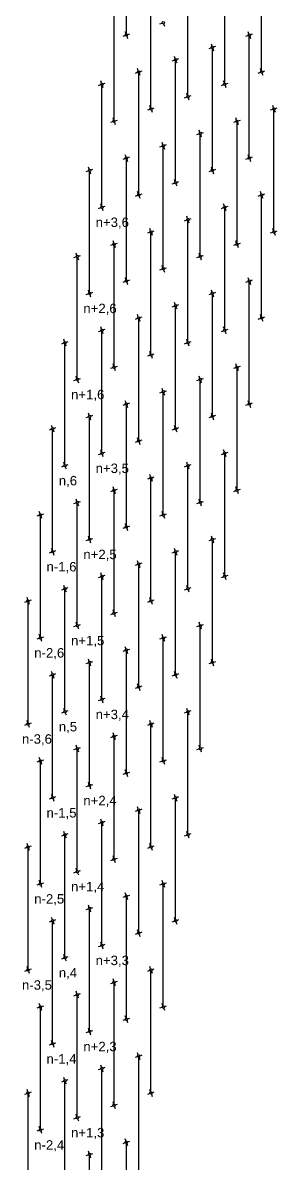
# Model space of a CAD drawing. Header units: millimetres. Extents: x 939 to 21029, y -693 to 9787.
# Drawn here: x 7979 to 8306, y 4221 to 5687 of the extents above; entities that cross this region are included whole.
import ezdxf

# ---------------------------------------------------------------- set-up
doc = ezdxf.new("R2010")
doc.units = ezdxf.units.MM
for name, color, linetype, lineweight in [('橘黄色', 30, 'Continuous', 30), ('浅蓝色', 141, 'Continuous', 30), ('灰色', 9, 'Continuous', 30), ('红色', 1, 'Continuous', 30), ('蓝色', 160, 'Continuous', 30), ('黄色', 41, 'Continuous', 30), ('黑白', 7, 'Continuous', 30)]:
    doc.layers.add(name, color=color, linetype=linetype, lineweight=lineweight)
doc.styles.get("Standard").update_dxf_attribs({"font": 'arial.ttf'})

msp = doc.modelspace()

# ---------------------------------------------------------------- linework, layer by layer
at = {"layer": '橘黄色'}
for p, q in [((8160.2, 5685.6), (8161.2, 5682.7)), ((8269.9, 5672.6), (8269, 5675.5)), ((8112.8, 5669.8), (8113.7, 5666.9)), ((8222.5, 5656.8), (8221.6, 5659.6)), ((8175.1, 5641), (8174.1, 5643.8)), ((8127.6, 5625.2), (8126.7, 5628)), ((8286.7, 5622.3), (8287.7, 5619.5)), ((8080.2, 5609.4), (8079.3, 5612.2)), ((8239.3, 5606.5), (8240.2, 5603.7)), ((8191.8, 5590.7), (8192.8, 5587.9)), ((8144.4, 5574.9), (8145.4, 5572.1)), ((8301.6, 5577.7), (8300.6, 5580.6)), ((8097, 5559.1), (8097.9, 5556.2)), ((8254.1, 5561.9), (8253.2, 5564.8)), ((8206.7, 5546.1), (8205.8, 5549)), ((8159.3, 5530.3), (8158.3, 5533.2)), ((8111.8, 5514.5), (8110.9, 5517.3)), ((8270.9, 5511.7), (8271.8, 5508.8)), ((8064.4, 5498.7), (8063.4, 5501.5)), ((8223.5, 5495.8), (8224.4, 5493)), ((8176, 5480), (8177, 5477.2)), ((8285.8, 5467.1), (8284.8, 5469.9)), ((8128.6, 5464.2), (8129.5, 5461.4)), ((8238.3, 5451.3), (8237.4, 5454.1)), ((8081.2, 5448.4), (8082.1, 5445.6)), ((8190.9, 5435.4), (8189.9, 5438.3)), ((8143.5, 5419.6), (8142.5, 5422.5)), ((8302.5, 5416.8), (8303.5, 5413.9)), ((8096, 5403.8), (8095.1, 5406.7)), ((8255.1, 5401), (8256, 5398.1)), ((8048.6, 5388), (8047.6, 5390.9)), ((8207.6, 5385.2), (8208.6, 5382.3)), ((8160.2, 5369.4), (8161.2, 5366.5)), ((8112.8, 5353.5), (8113.7, 5350.7)), ((8269.9, 5356.4), (8269, 5359.2)), ((8065.3, 5337.7), (8066.3, 5334.9)), ((8222.5, 5340.6), (8221.6, 5343.4)), ((8175.1, 5324.8), (8174.1, 5327.6)), ((8127.6, 5309), (8126.7, 5311.8)), ((8286.7, 5306.1), (8287.7, 5303.3)), ((8080.2, 5293.1), (8079.3, 5296)), ((8032.8, 5277.3), (8031.8, 5280.2)), ((8239.3, 5290.3), (8240.2, 5287.4)), ((8191.8, 5274.5), (8192.8, 5271.6)), ((8144.4, 5258.7), (8145.4, 5255.8)), ((8254.1, 5245.7), (8253.2, 5248.6)), ((8097, 5242.9), (8097.9, 5240)), ((8206.7, 5229.9), (8205.8, 5232.7)), ((8049.5, 5227), (8050.5, 5224.2)), ((8159.3, 5214.1), (8158.3, 5216.9)), ((8111.8, 5198.3), (8110.9, 5201.1)), ((8270.9, 5195.4), (8271.8, 5192.6)), ((8064.4, 5182.5), (8063.4, 5185.3)), ((8223.5, 5179.6), (8224.4, 5176.8)), ((8017, 5166.7), (8016, 5169.5)), ((8176, 5163.8), (8177, 5161)), ((8128.6, 5148), (8129.5, 5145.1)), ((8081.2, 5132.2), (8082.1, 5129.3)), ((8238.3, 5135), (8237.4, 5137.9)), ((8033.7, 5116.4), (8034.7, 5113.5)), ((8190.9, 5119.2), (8189.9, 5122.1)), ((8143.5, 5103.4), (8142.5, 5106.3)), ((8096, 5087.6), (8095.1, 5090.4)), ((8048.6, 5071.8), (8047.6, 5074.6)), ((8255.1, 5084.7), (8256, 5081.9)), ((8001.2, 5056), (8000.2, 5058.8)), ((8207.6, 5068.9), (8208.6, 5066.1)), ((8160.2, 5053.1), (8161.2, 5050.3)), ((8112.8, 5037.3), (8113.7, 5034.5)), ((8065.3, 5021.5), (8066.3, 5018.7)), ((8222.5, 5024.3), (8221.6, 5027.2)), ((8017.9, 5005.7), (8018.9, 5002.8)), ((8175.1, 5008.5), (8174.1, 5011.4)), ((8127.6, 4992.7), (8126.7, 4995.6)), ((8080.2, 4976.9), (8079.3, 4979.8)), ((8239.3, 4974.1), (8240.2, 4971.2)), ((8032.8, 4961.1), (8031.8, 4963.9)), ((8191.8, 4958.3), (8192.8, 4955.4)), ((7985.3, 4945.3), (7984.4, 4948.1)), ((8144.4, 4942.4), (8145.4, 4939.6)), ((8097, 4926.6), (8097.9, 4923.8)), ((8049.5, 4910.8), (8050.5, 4908)), ((8206.7, 4913.7), (8205.8, 4916.5)), ((8159.3, 4897.9), (8158.3, 4900.7)), ((8002.1, 4895), (8003, 4892.2)), ((8111.8, 4882), (8110.9, 4884.9)), ((8064.4, 4866.2), (8063.4, 4869.1)), ((8017, 4850.4), (8016, 4853.3)), ((8223.5, 4863.4), (8224.4, 4860.5)), ((8176, 4847.6), (8177, 4844.7)), ((8128.6, 4831.8), (8129.5, 4828.9)), ((8081.2, 4816), (8082.1, 4813.1)), ((8033.7, 4800.1), (8034.7, 4797.3)), ((8190.9, 4803), (8189.9, 4805.8)), ((7986.3, 4784.3), (7987.2, 4781.5)), ((8143.5, 4787.2), (8142.5, 4790)), ((8096, 4771.4), (8095.1, 4774.2)), ((8048.6, 4755.6), (8047.6, 4758.4)), ((8207.6, 4752.7), (8208.6, 4749.9)), ((8001.2, 4739.7), (8000.2, 4742.6)), ((8160.2, 4736.9), (8161.2, 4734.1)), ((8112.8, 4721.1), (8113.7, 4718.2)), ((8065.3, 4705.3), (8066.3, 4702.4)), ((8175.1, 4692.3), (8174.1, 4695.2)), ((8017.9, 4689.5), (8018.9, 4686.6)), ((8127.6, 4676.5), (8126.7, 4679.3)), ((8080.2, 4660.7), (8079.3, 4663.5)), ((8032.8, 4644.9), (8031.8, 4647.7)), ((7985.3, 4629.1), (7984.4, 4631.9)), ((8191.8, 4642), (8192.8, 4639.2)), ((8144.4, 4626.2), (8145.4, 4623.4)), ((8097, 4610.4), (8097.9, 4607.6)), ((8049.5, 4594.6), (8050.5, 4591.7)), ((8002.1, 4578.8), (8003, 4575.9)), ((8159.3, 4581.6), (8158.3, 4584.5)), ((8111.8, 4565.8), (8110.9, 4568.7)), ((8064.4, 4550), (8063.4, 4552.9)), ((8017, 4534.2), (8016, 4537)), ((8176, 4531.3), (8177, 4528.5)), ((8128.6, 4515.5), (8129.5, 4512.7)), ((8081.2, 4499.7), (8082.1, 4496.9)), ((8033.7, 4483.9), (8034.7, 4481.1)), ((8143.5, 4470.9), (8142.5, 4473.8)), ((7986.3, 4468.1), (7987.2, 4465.3)), ((8096, 4455.1), (8095.1, 4458)), ((8048.6, 4439.3), (8047.6, 4442.2)), ((8001.2, 4423.5), (8000.2, 4426.4)), ((8160.2, 4420.7), (8161.2, 4417.8)), ((8112.8, 4404.9), (8113.7, 4402)), ((8065.3, 4389), (8066.3, 4386.2)), ((8017.9, 4373.2), (8018.9, 4370.4)), ((8127.6, 4360.3), (8126.7, 4363.1)), ((8080.2, 4344.5), (8079.3, 4347.3)), ((8032.8, 4328.6), (8031.8, 4331.5)), ((7985.3, 4312.8), (7984.4, 4315.7)), ((8144.4, 4310), (8145.4, 4307.1)), ((8097, 4294.2), (8097.9, 4291.3)), ((8049.5, 4278.4), (8050.5, 4275.5)), ((8002.1, 4262.6), (8003, 4259.7)), ((8111.8, 4249.6), (8110.9, 4252.4)), ((8064.4, 4233.8), (8063.4, 4236.6))]:
    msp.add_line(p, q, dxfattribs=at)
at = {"layer": '浅蓝色'}
for p, q in [((8111.8, 5672.6), (8110.9, 5675.5)), ((8270.9, 5669.8), (8271.8, 5666.9)), ((8223.5, 5654), (8224.4, 5651.1)), ((8176, 5638.1), (8177, 5635.3)), ((8128.6, 5622.3), (8129.5, 5619.5)), ((8285.8, 5625.2), (8284.8, 5628)), ((8081.2, 5606.5), (8082.1, 5603.7)), ((8238.3, 5609.4), (8237.4, 5612.2)), ((8190.9, 5593.6), (8189.9, 5596.4)), ((8143.5, 5577.7), (8142.5, 5580.6)), ((8302.5, 5574.9), (8303.5, 5572.1)), ((8096, 5561.9), (8095.1, 5564.8)), ((8255.1, 5559.1), (8256, 5556.2)), ((8207.6, 5543.3), (8208.6, 5540.4)), ((8160.2, 5527.5), (8161.2, 5524.6)), ((8112.8, 5511.7), (8113.7, 5508.8)), ((8269.9, 5514.5), (8269, 5517.3)), ((8222.5, 5498.7), (8221.6, 5501.5)), ((8065.3, 5495.8), (8066.3, 5493)), ((8175.1, 5482.9), (8174.1, 5485.7)), ((8127.6, 5467.1), (8126.7, 5469.9)), ((8080.2, 5451.3), (8079.3, 5454.1)), ((8286.7, 5464.2), (8287.7, 5461.4)), ((8239.3, 5448.4), (8240.2, 5445.6)), ((8191.8, 5432.6), (8192.8, 5429.8)), ((8144.4, 5416.8), (8145.4, 5413.9)), ((8301.6, 5419.6), (8300.6, 5422.5)), ((8097, 5401), (8097.9, 5398.1)), ((8254.1, 5403.8), (8253.2, 5406.7)), ((8049.5, 5385.2), (8050.5, 5382.3)), ((8206.7, 5388), (8205.8, 5390.9)), ((8159.3, 5372.2), (8158.3, 5375)), ((8111.8, 5356.4), (8110.9, 5359.2)), ((8270.9, 5353.5), (8271.8, 5350.7)), ((8064.4, 5340.6), (8063.4, 5343.4)), ((8223.5, 5337.7), (8224.4, 5334.9)), ((8176, 5321.9), (8177, 5319.1)), ((8128.6, 5306.1), (8129.5, 5303.3)), ((8285.8, 5309), (8284.8, 5311.8)), ((8238.3, 5293.1), (8237.4, 5296)), ((8081.2, 5290.3), (8082.1, 5287.4)), ((8190.9, 5277.3), (8189.9, 5280.2)), ((8033.7, 5274.5), (8034.7, 5271.6)), ((8143.5, 5261.5), (8142.5, 5264.4)), ((8096, 5245.7), (8095.1, 5248.6)), ((8048.6, 5229.9), (8047.6, 5232.7)), ((8255.1, 5242.9), (8256, 5240)), ((8207.6, 5227), (8208.6, 5224.2)), ((8160.2, 5211.2), (8161.2, 5208.4)), ((8112.8, 5195.4), (8113.7, 5192.6)), ((8269.9, 5198.3), (8269, 5201.1)), ((8065.3, 5179.6), (8066.3, 5176.8)), ((8222.5, 5182.5), (8221.6, 5185.3)), ((8017.9, 5163.8), (8018.9, 5161)), ((8175.1, 5166.7), (8174.1, 5169.5)), ((8127.6, 5150.8), (8126.7, 5153.7)), ((8080.2, 5135), (8079.3, 5137.9)), ((8239.3, 5132.2), (8240.2, 5129.3)), ((8032.8, 5119.2), (8031.8, 5122.1)), ((8191.8, 5116.4), (8192.8, 5113.5)), ((8144.4, 5100.6), (8145.4, 5097.7)), ((8254.1, 5087.6), (8253.2, 5090.4)), ((8097, 5084.7), (8097.9, 5081.9)), ((8206.7, 5071.8), (8205.8, 5074.6)), ((8049.5, 5068.9), (8050.5, 5066.1)), ((8159.3, 5056), (8158.3, 5058.8)), ((8002.1, 5053.1), (8003, 5050.3)), ((8111.8, 5040.2), (8110.9, 5043)), ((8064.4, 5024.3), (8063.4, 5027.2)), ((8223.5, 5021.5), (8224.4, 5018.7)), ((8017, 5008.5), (8016, 5011.4)), ((8176, 5005.7), (8177, 5002.8)), ((8128.6, 4989.9), (8129.5, 4987)), ((8081.2, 4974.1), (8082.1, 4971.2)), ((8238.3, 4976.9), (8237.4, 4979.8)), ((8033.7, 4958.3), (8034.7, 4955.4)), ((8190.9, 4961.1), (8189.9, 4963.9)), ((7986.3, 4942.4), (7987.2, 4939.6)), ((8143.5, 4945.3), (8142.5, 4948.1)), ((8096, 4929.5), (8095.1, 4932.3)), ((8048.6, 4913.7), (8047.6, 4916.5)), ((8207.6, 4910.8), (8208.6, 4908)), ((8001.2, 4897.9), (8000.2, 4900.7)), ((8160.2, 4895), (8161.2, 4892.2)), ((8112.8, 4879.2), (8113.7, 4876.4)), ((8222.5, 4866.2), (8221.6, 4869.1)), ((8065.3, 4863.4), (8066.3, 4860.5)), ((8175.1, 4850.4), (8174.1, 4853.3)), ((8017.9, 4847.6), (8018.9, 4844.7)), ((8127.6, 4834.6), (8126.7, 4837.5)), ((8080.2, 4818.8), (8079.3, 4821.6)), ((8032.8, 4803), (8031.8, 4805.8)), ((8191.8, 4800.1), (8192.8, 4797.3)), ((7985.3, 4787.2), (7984.4, 4790)), ((8144.4, 4784.3), (8145.4, 4781.5)), ((8097, 4768.5), (8097.9, 4765.7)), ((8049.5, 4752.7), (8050.5, 4749.9)), ((8206.7, 4755.6), (8205.8, 4758.4)), ((8002.1, 4736.9), (8003, 4734.1)), ((8159.3, 4739.7), (8158.3, 4742.6)), ((8111.8, 4723.9), (8110.9, 4726.8)), ((8064.4, 4708.1), (8063.4, 4711)), ((8017, 4692.3), (8016, 4695.2)), ((8176, 4689.5), (8177, 4686.6)), ((8128.6, 4673.7), (8129.5, 4670.8)), ((8081.2, 4657.8), (8082.1, 4655)), ((8190.9, 4644.9), (8189.9, 4647.7)), ((8033.7, 4642), (8034.7, 4639.2)), ((8143.5, 4629.1), (8142.5, 4631.9)), ((7986.3, 4626.2), (7987.2, 4623.4)), ((8096, 4613.3), (8095.1, 4616.1)), ((8048.6, 4597.4), (8047.6, 4600.3)), ((8001.2, 4581.6), (8000.2, 4584.5)), ((8160.2, 4578.8), (8161.2, 4575.9)), ((8112.8, 4563), (8113.7, 4560.1)), ((8065.3, 4547.2), (8066.3, 4544.3)), ((8017.9, 4531.3), (8018.9, 4528.5)), ((8175.1, 4534.2), (8174.1, 4537)), ((8127.6, 4518.4), (8126.7, 4521.2)), ((8080.2, 4502.6), (8079.3, 4505.4)), ((8032.8, 4486.8), (8031.8, 4489.6)), ((7985.3, 4470.9), (7984.4, 4473.8)), ((8144.4, 4468.1), (8145.4, 4465.3)), ((8097, 4452.3), (8097.9, 4449.4)), ((8049.5, 4436.5), (8050.5, 4433.6)), ((8002.1, 4420.7), (8003, 4417.8)), ((8159.3, 4423.5), (8158.3, 4426.4)), ((8111.8, 4407.7), (8110.9, 4410.5)), ((8064.4, 4391.9), (8063.4, 4394.7)), ((8017, 4376.1), (8016, 4378.9)), ((8128.6, 4357.4), (8129.5, 4354.6)), ((8081.2, 4341.6), (8082.1, 4338.8)), ((8033.7, 4325.8), (8034.7, 4323)), ((7986.3, 4310), (7987.2, 4307.1)), ((8143.5, 4312.8), (8142.5, 4315.7)), ((8096, 4297), (8095.1, 4299.9)), ((8048.6, 4281.2), (8047.6, 4284.1)), ((8001.2, 4265.4), (8000.2, 4268.2)), ((8112.8, 4246.7), (8113.7, 4243.9)), ((8065.3, 4230.9), (8066.3, 4228.1))]:
    msp.add_line(p, q, dxfattribs=at)
at = {"layer": '灰色'}
for p, q in [((8113.7, 5671.7), (8116.6, 5672.6)), ((8155.5, 5685.6), (8158.3, 5686.5)), ((8271.8, 5671.7), (8274.7, 5672.6)), ((8108, 5669.8), (8110.9, 5670.7)), ((8266.1, 5669.8), (8269, 5670.7)), ((8218.7, 5654), (8221.6, 5654.9)), ((8224.4, 5655.9), (8227.3, 5656.8)), ((8171.3, 5638.1), (8174.1, 5639.1)), ((8177, 5640), (8179.8, 5641)), ((8123.8, 5622.3), (8126.7, 5623.3)), ((8129.5, 5624.2), (8132.4, 5625.2)), ((8282, 5622.3), (8284.8, 5623.3)), ((8287.7, 5624.2), (8290.5, 5625.2)), ((8076.4, 5606.5), (8079.3, 5607.5)), ((8082.1, 5608.4), (8085, 5609.4)), ((8234.5, 5606.5), (8237.4, 5607.5)), ((8240.2, 5608.4), (8243.1, 5609.4)), ((8187.1, 5590.7), (8189.9, 5591.7)), ((8192.8, 5592.6), (8195.6, 5593.6)), ((8139.7, 5574.9), (8142.5, 5575.8)), ((8145.4, 5576.8), (8148.2, 5577.7)), ((8297.8, 5574.9), (8300.6, 5575.8)), ((8303.5, 5576.8), (8306.3, 5577.7)), ((8092.2, 5559.1), (8095.1, 5560)), ((8097.9, 5561), (8100.8, 5561.9)), ((8250.3, 5559.1), (8253.2, 5560)), ((8256, 5561), (8258.9, 5561.9)), ((8202.9, 5543.3), (8205.8, 5544.2)), ((8208.6, 5545.2), (8211.4, 5546.1)), ((8155.5, 5527.5), (8158.3, 5528.4)), ((8161.2, 5529.4), (8164, 5530.3)), ((8108, 5511.7), (8110.9, 5512.6)), ((8113.7, 5513.6), (8116.6, 5514.5)), ((8266.1, 5511.7), (8269, 5512.6)), ((8271.8, 5513.6), (8274.7, 5514.5)), ((8060.6, 5495.8), (8063.4, 5496.8)), ((8066.3, 5497.7), (8069.1, 5498.7)), ((8218.7, 5495.8), (8221.6, 5496.8)), ((8224.4, 5497.7), (8227.3, 5498.7)), ((8177, 5481.9), (8179.8, 5482.9)), ((8171.3, 5480), (8174.1, 5481)), ((8123.8, 5464.2), (8126.7, 5465.2)), ((8129.5, 5466.1), (8132.4, 5467.1)), ((8282, 5464.2), (8284.8, 5465.2)), ((8287.7, 5466.1), (8290.5, 5467.1)), ((8076.4, 5448.4), (8079.3, 5449.4)), ((8082.1, 5450.3), (8085, 5451.3)), ((8234.5, 5448.4), (8237.4, 5449.4)), ((8240.2, 5450.3), (8243.1, 5451.3)), ((8187.1, 5432.6), (8189.9, 5433.5)), ((8192.8, 5434.5), (8195.6, 5435.4)), ((8139.7, 5416.8), (8142.5, 5417.7)), ((8145.4, 5418.7), (8148.2, 5419.6)), ((8297.8, 5416.8), (8300.6, 5417.7)), ((8303.5, 5418.7), (8306.3, 5419.6)), ((8092.2, 5401), (8095.1, 5401.9)), ((8097.9, 5402.9), (8100.8, 5403.8)), ((8250.3, 5401), (8253.2, 5401.9)), ((8256, 5402.9), (8258.9, 5403.8)), ((8044.8, 5385.2), (8047.6, 5386.1)), ((8050.5, 5387.1), (8053.3, 5388)), ((8202.9, 5385.2), (8205.8, 5386.1)), ((8208.6, 5387.1), (8211.4, 5388)), ((8155.5, 5369.4), (8158.3, 5370.3)), ((8161.2, 5371.2), (8164, 5372.2)), ((8108, 5353.5), (8110.9, 5354.5)), ((8113.7, 5355.4), (8116.6, 5356.4)), ((8266.1, 5353.5), (8269, 5354.5)), ((8271.8, 5355.4), (8274.7, 5356.4)), ((8060.6, 5337.7), (8063.4, 5338.7)), ((8066.3, 5339.6), (8069.1, 5340.6)), ((8218.7, 5337.7), (8221.6, 5338.7)), ((8224.4, 5339.6), (8227.3, 5340.6)), ((8171.3, 5321.9), (8174.1, 5322.9)), ((8177, 5323.8), (8179.8, 5324.8)), ((8123.8, 5306.1), (8126.7, 5307.1)), ((8129.5, 5308), (8132.4, 5309)), ((8282, 5306.1), (8284.8, 5307.1)), ((8287.7, 5308), (8290.5, 5309)), ((8082.1, 5292.2), (8085, 5293.1)), ((8240.2, 5292.2), (8243.1, 5293.1)), ((8034.7, 5276.4), (8037.5, 5277.3)), ((8076.4, 5290.3), (8079.3, 5291.2)), ((8192.8, 5276.4), (8195.6, 5277.3)), ((8234.5, 5290.3), (8237.4, 5291.2)), ((8029, 5274.5), (8031.8, 5275.4)), ((8187.1, 5274.5), (8189.9, 5275.4)), ((8139.7, 5258.7), (8142.5, 5259.6)), ((8145.4, 5260.6), (8148.2, 5261.5)), ((8092.2, 5242.9), (8095.1, 5243.8)), ((8097.9, 5244.8), (8100.8, 5245.7)), ((8250.3, 5242.9), (8253.2, 5243.8)), ((8256, 5244.8), (8258.9, 5245.7)), ((8044.8, 5227), (8047.6, 5228)), ((8050.5, 5228.9), (8053.3, 5229.9)), ((8202.9, 5227), (8205.8, 5228)), ((8208.6, 5228.9), (8211.4, 5229.9)), ((8155.5, 5211.2), (8158.3, 5212.2)), ((8161.2, 5213.1), (8164, 5214.1)), ((8108, 5195.4), (8110.9, 5196.4)), ((8113.7, 5197.3), (8116.6, 5198.3)), ((8266.1, 5195.4), (8269, 5196.4)), ((8271.8, 5197.3), (8274.7, 5198.3)), ((8060.6, 5179.6), (8063.4, 5180.6)), ((8066.3, 5181.5), (8069.1, 5182.5)), ((8218.7, 5179.6), (8221.6, 5180.6)), ((8224.4, 5181.5), (8227.3, 5182.5)), ((8013.2, 5163.8), (8016, 5164.8)), ((8018.9, 5165.7), (8021.7, 5166.7)), ((8171.3, 5163.8), (8174.1, 5164.8)), ((8177, 5165.7), (8179.8, 5166.7)), ((8123.8, 5148), (8126.7, 5148.9)), ((8129.5, 5149.9), (8132.4, 5150.8)), ((8076.4, 5132.2), (8079.3, 5133.1)), ((8082.1, 5134.1), (8085, 5135)), ((8234.5, 5132.2), (8237.4, 5133.1)), ((8240.2, 5134.1), (8243.1, 5135)), ((8029, 5116.4), (8031.8, 5117.3)), ((8034.7, 5118.3), (8037.5, 5119.2)), ((8187.1, 5116.4), (8189.9, 5117.3)), ((8192.8, 5118.3), (8195.6, 5119.2)), ((8139.7, 5100.6), (8142.5, 5101.5)), ((8145.4, 5102.5), (8148.2, 5103.4)), ((8097.9, 5086.6), (8100.8, 5087.6)), ((8256, 5086.6), (8258.9, 5087.6)), ((8050.5, 5070.8), (8053.3, 5071.8)), ((8092.2, 5084.7), (8095.1, 5085.7)), ((8208.6, 5070.8), (8211.4, 5071.8)), ((8250.3, 5084.7), (8253.2, 5085.7)), ((8044.8, 5068.9), (8047.6, 5069.9)), ((8202.9, 5068.9), (8205.8, 5069.9)), ((7997.4, 5053.1), (8000.2, 5054.1)), ((8003, 5055), (8005.9, 5056)), ((8155.5, 5053.1), (8158.3, 5054.1)), ((8161.2, 5055), (8164, 5056)), ((8108, 5037.3), (8110.9, 5038.3)), ((8113.7, 5039.2), (8116.6, 5040.2)), ((8060.6, 5021.5), (8063.4, 5022.5)), ((8066.3, 5023.4), (8069.1, 5024.3)), ((8218.7, 5021.5), (8221.6, 5022.5)), ((8224.4, 5023.4), (8227.3, 5024.3)), ((8013.2, 5005.7), (8016, 5006.6)), ((8018.9, 5007.6), (8021.7, 5008.5)), ((8171.3, 5005.7), (8174.1, 5006.6)), ((8177, 5007.6), (8179.8, 5008.5)), ((8123.8, 4989.9), (8126.7, 4990.8)), ((8129.5, 4991.8), (8132.4, 4992.7)), ((8076.4, 4974.1), (8079.3, 4975)), ((8082.1, 4976), (8085, 4976.9)), ((8234.5, 4974.1), (8237.4, 4975)), ((8240.2, 4976), (8243.1, 4976.9)), ((8029, 4958.3), (8031.8, 4959.2)), ((8034.7, 4960.2), (8037.5, 4961.1)), ((8187.1, 4958.3), (8189.9, 4959.2)), ((8192.8, 4960.2), (8195.6, 4961.1)), ((7981.5, 4942.4), (7984.4, 4943.4)), ((7987.2, 4944.3), (7990.1, 4945.3)), ((8139.7, 4942.4), (8142.5, 4943.4)), ((8145.4, 4944.3), (8148.2, 4945.3)), ((8092.2, 4926.6), (8095.1, 4927.6)), ((8097.9, 4928.5), (8100.8, 4929.5)), ((8044.8, 4910.8), (8047.6, 4911.8)), ((8050.5, 4912.7), (8053.3, 4913.7)), ((8202.9, 4910.8), (8205.8, 4911.8)), ((8208.6, 4912.7), (8211.4, 4913.7)), ((7997.4, 4895), (8000.2, 4896)), ((8003, 4896.9), (8005.9, 4897.9)), ((8155.5, 4895), (8158.3, 4896)), ((8161.2, 4896.9), (8164, 4897.9)), ((8113.7, 4881.1), (8116.6, 4882)), ((8066.3, 4865.3), (8069.1, 4866.2)), ((8108, 4879.2), (8110.9, 4880.1)), ((8224.4, 4865.3), (8227.3, 4866.2)), ((8060.6, 4863.4), (8063.4, 4864.3)), ((8218.7, 4863.4), (8221.6, 4864.3)), ((8013.2, 4847.6), (8016, 4848.5)), ((8018.9, 4849.5), (8021.7, 4850.4)), ((8171.3, 4847.6), (8174.1, 4848.5)), ((8177, 4849.5), (8179.8, 4850.4)), ((8123.8, 4831.8), (8126.7, 4832.7)), ((8129.5, 4833.7), (8132.4, 4834.6)), ((8076.4, 4816), (8079.3, 4816.9)), ((8082.1, 4817.9), (8085, 4818.8)), ((8029, 4800.1), (8031.8, 4801.1)), ((8034.7, 4802), (8037.5, 4803)), ((8187.1, 4800.1), (8189.9, 4801.1)), ((8192.8, 4802), (8195.6, 4803)), ((7981.5, 4784.3), (7984.4, 4785.3)), ((7987.2, 4786.2), (7990.1, 4787.2)), ((8139.7, 4784.3), (8142.5, 4785.3)), ((8145.4, 4786.2), (8148.2, 4787.2)), ((8092.2, 4768.5), (8095.1, 4769.5)), ((8097.9, 4770.4), (8100.8, 4771.4)), ((8044.8, 4752.7), (8047.6, 4753.7)), ((8050.5, 4754.6), (8053.3, 4755.6)), ((8202.9, 4752.7), (8205.8, 4753.7)), ((8208.6, 4754.6), (8211.4, 4755.6)), ((7997.4, 4736.9), (8000.2, 4737.8)), ((8003, 4738.8), (8005.9, 4739.7)), ((8155.5, 4736.9), (8158.3, 4737.8)), ((8161.2, 4738.8), (8164, 4739.7)), ((8108, 4721.1), (8110.9, 4722)), ((8113.7, 4723), (8116.6, 4723.9)), ((8060.6, 4705.3), (8063.4, 4706.2)), ((8066.3, 4707.2), (8069.1, 4708.1)), ((8013.2, 4689.5), (8016, 4690.4)), ((8018.9, 4691.4), (8021.7, 4692.3)), ((8171.3, 4689.5), (8174.1, 4690.4)), ((8177, 4691.4), (8179.8, 4692.3)), ((8129.5, 4675.5), (8132.4, 4676.5)), ((8123.8, 4673.7), (8126.7, 4674.6)), ((8076.4, 4657.8), (8079.3, 4658.8)), ((8082.1, 4659.7), (8085, 4660.7)), ((8029, 4642), (8031.8, 4643)), ((8034.7, 4643.9), (8037.5, 4644.9)), ((8187.1, 4642), (8189.9, 4643)), ((8192.8, 4643.9), (8195.6, 4644.9)), ((7981.5, 4626.2), (7984.4, 4627.2)), ((7987.2, 4628.1), (7990.1, 4629.1)), ((8139.7, 4626.2), (8142.5, 4627.2)), ((8145.4, 4628.1), (8148.2, 4629.1)), ((8092.2, 4610.4), (8095.1, 4611.4)), ((8097.9, 4612.3), (8100.8, 4613.3)), ((8044.8, 4594.6), (8047.6, 4595.5)), ((8050.5, 4596.5), (8053.3, 4597.4)), ((7997.4, 4578.8), (8000.2, 4579.7)), ((8003, 4580.7), (8005.9, 4581.6)), ((8155.5, 4578.8), (8158.3, 4579.7)), ((8161.2, 4580.7), (8164, 4581.6)), ((8108, 4563), (8110.9, 4563.9)), ((8113.7, 4564.9), (8116.6, 4565.8)), ((8060.6, 4547.2), (8063.4, 4548.1)), ((8066.3, 4549.1), (8069.1, 4550)), ((8013.2, 4531.3), (8016, 4532.3)), ((8018.9, 4533.2), (8021.7, 4534.2)), ((8171.3, 4531.3), (8174.1, 4532.3)), ((8177, 4533.2), (8179.8, 4534.2)), ((8123.8, 4515.5), (8126.7, 4516.5)), ((8129.5, 4517.4), (8132.4, 4518.4)), ((8076.4, 4499.7), (8079.3, 4500.7)), ((8082.1, 4501.6), (8085, 4502.6)), ((8034.7, 4485.8), (8037.5, 4486.8)), ((7987.2, 4470), (7990.1, 4470.9)), ((8029, 4483.9), (8031.8, 4484.9)), ((8145.4, 4470), (8148.2, 4470.9)), ((7981.5, 4468.1), (7984.4, 4469.1)), ((8139.7, 4468.1), (8142.5, 4469.1)), ((8092.2, 4452.3), (8095.1, 4453.2)), ((8097.9, 4454.2), (8100.8, 4455.1)), ((8044.8, 4436.5), (8047.6, 4437.4)), ((8050.5, 4438.4), (8053.3, 4439.3)), ((7997.4, 4420.7), (8000.2, 4421.6)), ((8003, 4422.6), (8005.9, 4423.5)), ((8155.5, 4420.7), (8158.3, 4421.6)), ((8161.2, 4422.6), (8164, 4423.5)), ((8108, 4404.9), (8110.9, 4405.8)), ((8113.7, 4406.8), (8116.6, 4407.7)), ((8060.6, 4389), (8063.4, 4390)), ((8066.3, 4390.9), (8069.1, 4391.9)), ((8013.2, 4373.2), (8016, 4374.2)), ((8018.9, 4375.1), (8021.7, 4376.1)), ((8123.8, 4357.4), (8126.7, 4358.4)), ((8129.5, 4359.3), (8132.4, 4360.3)), ((8076.4, 4341.6), (8079.3, 4342.6)), ((8082.1, 4343.5), (8085, 4344.5)), ((8029, 4325.8), (8031.8, 4326.7)), ((8034.7, 4327.7), (8037.5, 4328.6)), ((7981.5, 4310), (7984.4, 4310.9)), ((7987.2, 4311.9), (7990.1, 4312.8)), ((8139.7, 4310), (8142.5, 4310.9)), ((8145.4, 4311.9), (8148.2, 4312.8)), ((8092.2, 4294.2), (8095.1, 4295.1)), ((8097.9, 4296.1), (8100.8, 4297)), ((8050.5, 4280.3), (8053.3, 4281.2)), ((8003, 4264.5), (8005.9, 4265.4)), ((8044.8, 4278.4), (8047.6, 4279.3)), ((7997.4, 4262.6), (8000.2, 4263.5)), ((8108, 4246.7), (8110.9, 4247.7)), ((8113.7, 4248.6), (8116.6, 4249.6)), ((8060.6, 4230.9), (8063.4, 4231.9)), ((8066.3, 4232.8), (8069.1, 4233.8))]:
    msp.add_line(p, q, dxfattribs=at)
at = {"layer": '红色'}
for p, q in [((8033.2, 5117.8), (8033.2, 5275.9)), ((8033.2, 4801.6), (8033.2, 4959.7)), ((8033.2, 4485.3), (8033.2, 4643.5)), ((8033.2, 4169.1), (8033.2, 4327.2))]:
    msp.add_line(p, q, dxfattribs=at)
at = {"layer": '蓝色'}
for centre in [(8270.4, 5671.2), (8223, 5655.4), (8175.6, 5639.6), (8128.1, 5623.8), (8080.7, 5607.9), (8302, 5576.3), (8254.6, 5560.5), (8207.2, 5544.7), (8159.7, 5528.9), (8112.3, 5513.1), (8064.9, 5497.3), (8286.2, 5465.6), (8238.8, 5449.8), (8191.4, 5434), (8143.9, 5418.2), (8096.5, 5402.4), (8049.1, 5386.6), (8270.4, 5355), (8223, 5339.2), (8175.6, 5323.3), (8128.1, 5307.5), (8080.7, 5291.7), (8033.2, 5275.9), (8254.6, 5244.3), (8207.2, 5228.5), (8159.7, 5212.7), (8112.3, 5196.9), (8064.9, 5181), (8017.4, 5165.2), (8238.8, 5133.6), (8191.4, 5117.8), (8143.9, 5102), (8096.5, 5086.2), (8049.1, 5070.4), (8001.6, 5054.5), (8223, 5022.9), (8175.6, 5007.1), (8128.1, 4991.3), (8080.7, 4975.5), (8033.2, 4959.7), (7985.8, 4943.9), (8207.2, 4912.2), (8159.7, 4896.4), (8112.3, 4880.6), (8064.9, 4864.8), (8017.4, 4849), (8191.4, 4801.6), (8143.9, 4785.8), (8096.5, 4769.9), (8049.1, 4754.1), (8001.6, 4738.3), (8175.6, 4690.9), (8128.1, 4675.1), (8080.7, 4659.3), (8033.2, 4643.5), (7985.8, 4627.6), (8159.7, 4580.2), (8112.3, 4564.4), (8064.9, 4548.6), (8017.4, 4532.8), (8143.9, 4469.5), (8096.5, 4453.7), (8049.1, 4437.9), (8001.6, 4422.1), (8128.1, 4358.8), (8080.7, 4343), (8033.2, 4327.2), (7985.8, 4311.4), (8112.3, 4248.2), (8064.9, 4232.4)]:
    msp.add_circle(centre, 1.5, dxfattribs=at)
at = {"layer": '黄色'}
for p, q in [((8112.3, 5671.2), (8112.3, 5829.3)), ((8286.2, 5623.8), (8286.2, 5781.9)), ((8238.8, 5607.9), (8238.8, 5766.1)), ((8191.4, 5592.1), (8191.4, 5750.2)), ((8143.9, 5576.3), (8143.9, 5734.4)), ((8096.5, 5560.5), (8096.5, 5718.6)), ((8270.4, 5513.1), (8270.4, 5671.2)), ((8223, 5497.3), (8223, 5655.4)), ((8175.6, 5481.5), (8175.6, 5639.6)), ((8128.1, 5465.6), (8128.1, 5623.8)), ((8080.7, 5449.8), (8080.7, 5607.9)), ((8302, 5418.2), (8302, 5576.3)), ((8254.6, 5402.4), (8254.6, 5560.5)), ((8207.2, 5386.6), (8207.2, 5544.7)), ((8159.7, 5370.8), (8159.7, 5528.9)), ((8112.3, 5355), (8112.3, 5513.1)), ((8064.9, 5339.2), (8064.9, 5497.3)), ((8286.2, 5307.5), (8286.2, 5465.6)), ((8238.8, 5291.7), (8238.8, 5449.8)), ((8191.4, 5275.9), (8191.4, 5434)), ((8143.9, 5260.1), (8143.9, 5418.2)), ((8096.5, 5244.3), (8096.5, 5402.4)), ((8049.1, 5228.5), (8049.1, 5386.6)), ((8270.4, 5196.9), (8270.4, 5355)), ((8223, 5181), (8223, 5339.2)), ((8175.6, 5165.2), (8175.6, 5323.3)), ((8128.1, 5149.4), (8128.1, 5307.5)), ((8080.7, 5133.6), (8080.7, 5291.7)), ((8254.6, 5086.2), (8254.6, 5244.3)), ((8207.2, 5070.4), (8207.2, 5228.5)), ((8159.7, 5054.5), (8159.7, 5212.7)), ((8112.3, 5038.7), (8112.3, 5196.9)), ((8064.9, 5022.9), (8064.9, 5181)), ((8017.4, 5007.1), (8017.4, 5165.2)), ((8238.8, 4975.5), (8238.8, 5133.6)), ((8191.4, 4959.7), (8191.4, 5117.8)), ((8143.9, 4943.9), (8143.9, 5102)), ((8096.5, 4928.1), (8096.5, 5086.2)), ((8049.1, 4912.2), (8049.1, 5070.4)), ((8001.6, 4896.4), (8001.6, 5054.5)), ((8223, 4864.8), (8223, 5022.9)), ((8175.6, 4849), (8175.6, 5007.1)), ((8128.1, 4833.2), (8128.1, 4991.3)), ((8080.7, 4817.4), (8080.7, 4975.5)), ((7985.8, 4785.8), (7985.8, 4943.9)), ((8207.2, 4754.1), (8207.2, 4912.2)), ((8159.7, 4738.3), (8159.7, 4896.4)), ((8112.3, 4722.5), (8112.3, 4880.6)), ((8064.9, 4706.7), (8064.9, 4864.8)), ((8017.4, 4690.9), (8017.4, 4849)), ((8191.4, 4643.5), (8191.4, 4801.6)), ((8143.9, 4627.6), (8143.9, 4785.8)), ((8096.5, 4611.8), (8096.5, 4769.9)), ((8049.1, 4596), (8049.1, 4754.1)), ((8001.6, 4580.2), (8001.6, 4738.3)), ((8175.6, 4532.8), (8175.6, 4690.9)), ((8128.1, 4517), (8128.1, 4675.1)), ((8080.7, 4501.1), (8080.7, 4659.3)), ((7985.8, 4469.5), (7985.8, 4627.6)), ((8159.7, 4422.1), (8159.7, 4580.2)), ((8112.3, 4406.3), (8112.3, 4564.4)), ((8064.9, 4390.5), (8064.9, 4548.6)), ((8017.4, 4374.7), (8017.4, 4532.8)), ((8143.9, 4311.4), (8143.9, 4469.5)), ((8096.5, 4295.6), (8096.5, 4453.7)), ((8049.1, 4279.8), (8049.1, 4437.9)), ((8001.6, 4264), (8001.6, 4422.1)), ((8128.1, 4200.7), (8128.1, 4358.8)), ((8080.7, 4184.9), (8080.7, 4343)), ((7985.8, 4153.3), (7985.8, 4311.4)), ((8112.3, 4090.1), (8112.3, 4248.2)), ((8064.9, 4074.2), (8064.9, 4232.4))]:
    msp.add_line(p, q, dxfattribs=at)
at = {"layer": '黑白'}
for centre in [(8159.7, 5687), (8112.3, 5671.2), (8286.2, 5623.8), (8238.8, 5607.9), (8191.4, 5592.1), (8143.9, 5576.3), (8096.5, 5560.5), (8270.4, 5513.1), (8223, 5497.3), (8175.6, 5481.5), (8128.1, 5465.6), (8080.7, 5449.8), (8302, 5418.2), (8254.6, 5402.4), (8207.2, 5386.6), (8159.7, 5370.8), (8112.3, 5355), (8064.9, 5339.2), (8286.2, 5307.5), (8238.8, 5291.7), (8191.4, 5275.9), (8143.9, 5260.1), (8096.5, 5244.3), (8049.1, 5228.5), (8270.4, 5196.9), (8223, 5181), (8175.6, 5165.2), (8128.1, 5149.4), (8080.7, 5133.6), (8033.2, 5117.8), (8254.6, 5086.2), (8207.2, 5070.4), (8159.7, 5054.5), (8112.3, 5038.7), (8064.9, 5022.9), (8017.4, 5007.1), (8238.8, 4975.5), (8191.4, 4959.7), (8143.9, 4943.9), (8096.5, 4928.1), (8049.1, 4912.2), (8001.6, 4896.4), (8223, 4864.8), (8175.6, 4849), (8128.1, 4833.2), (8080.7, 4817.4), (8033.2, 4801.6), (7985.8, 4785.8), (8207.2, 4754.1), (8159.7, 4738.3), (8112.3, 4722.5), (8064.9, 4706.7), (8017.4, 4690.9), (8191.4, 4643.5), (8143.9, 4627.6), (8096.5, 4611.8), (8049.1, 4596), (8001.6, 4580.2), (8175.6, 4532.8), (8128.1, 4517), (8080.7, 4501.1), (8033.2, 4485.3), (7985.8, 4469.5), (8159.7, 4422.1), (8112.3, 4406.3), (8064.9, 4390.5), (8017.4, 4374.7), (8143.9, 4311.4), (8096.5, 4295.6), (8049.1, 4279.8), (8001.6, 4264)]:
    msp.add_circle(centre, 1.5, dxfattribs=at)

# ---------------------------------------------------------------- texts
at = {"layer": '黑白', "char_height": 12.13, "attachment_point": 1}
for s, insert in [('n+3,6', (8072.7, 5436.6)), ('n+2,6', (8056.9, 5325.9)), ('n+1,6', (8041.1, 5215.2)), ('n+3,5', (8072.7, 5120.4)), ('n,6', (8025.3, 5104.5)), ('n+2,5', (8056.9, 5009.7)), ('n-1,6', (8009.5, 4993.9)), ('n+1,5', (8041.1, 4899)), ('n-2,6', (7993.7, 4883.2)), ('n+3,4', (8072.7, 4804.1)), ('n,5', (8025.3, 4788.3)), ('n-3,6', (7977.9, 4772.5)), ('n+2,4', (8056.9, 4693.4)), ('n-1,5', (8009.5, 4677.6)), ('n+1,4', (8041.1, 4582.8)), ('n-2,5', (7993.7, 4567)), ('n+3,3', (8072.7, 4487.9)), ('n,4', (8025.3, 4472.1)), ('n-3,5', (7977.9, 4456.3)), ('n+2,3', (8056.9, 4377.2)), ('n-1,4', (8009.5, 4361.4)), ('n+1,3', (8041.1, 4266.5)), ('n-2,4', (7993.7, 4250.7))]:
    msp.add_mtext_dynamic_manual_height_columns(s, width=95.283, gutter_width=60.7, heights=[0], dxfattribs=dict(at, insert=insert))

doc.saveas('drawing.dxf')
